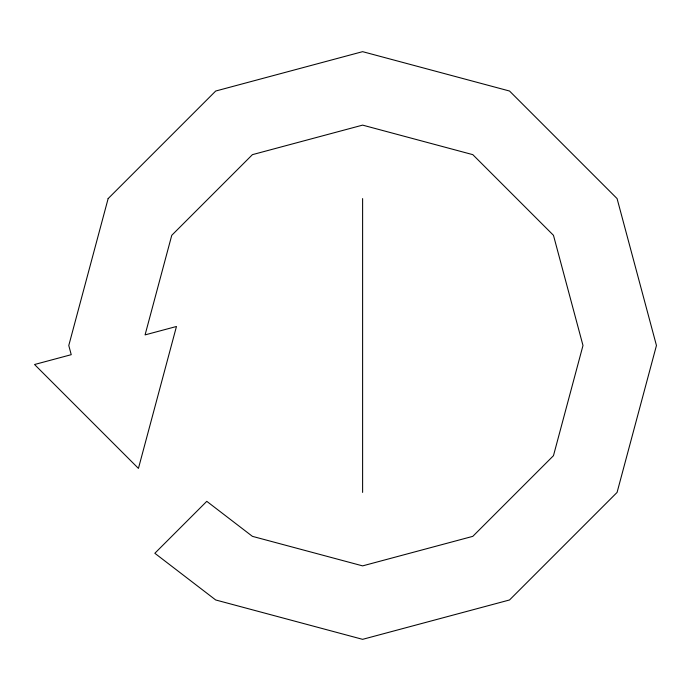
<?xml version="1.0" encoding="UTF-8"?>
<svg xmlns="http://www.w3.org/2000/svg" width="691" height="691" viewBox="0 0 691 691"><rect width="100%" height="100%" fill="white"/><g stroke="black" fill="none" stroke-linecap="round" stroke-linejoin="round"><path stroke-width="1.04" d="M362.611 198.585L362.611 492.415M108.142 198.585L68.78 345.5L71.233 354.682L34.55 364.511L138.433 468.403L176.464 326.489L145.075 334.893L171.757 235.311L252.422 154.646L362.611 125.123L472.799 154.646L553.465 235.311L582.988 345.5L553.465 455.689L472.799 536.354L362.611 565.877L252.422 536.354L206.782 501.329L154.836 553.275L215.696 599.969L362.611 639.339L509.535 599.969L617.08 492.415L656.45 345.5L617.08 198.585L509.535 91.031L362.611 51.661L215.696 91.031L108.142 198.585"/></g></svg>
